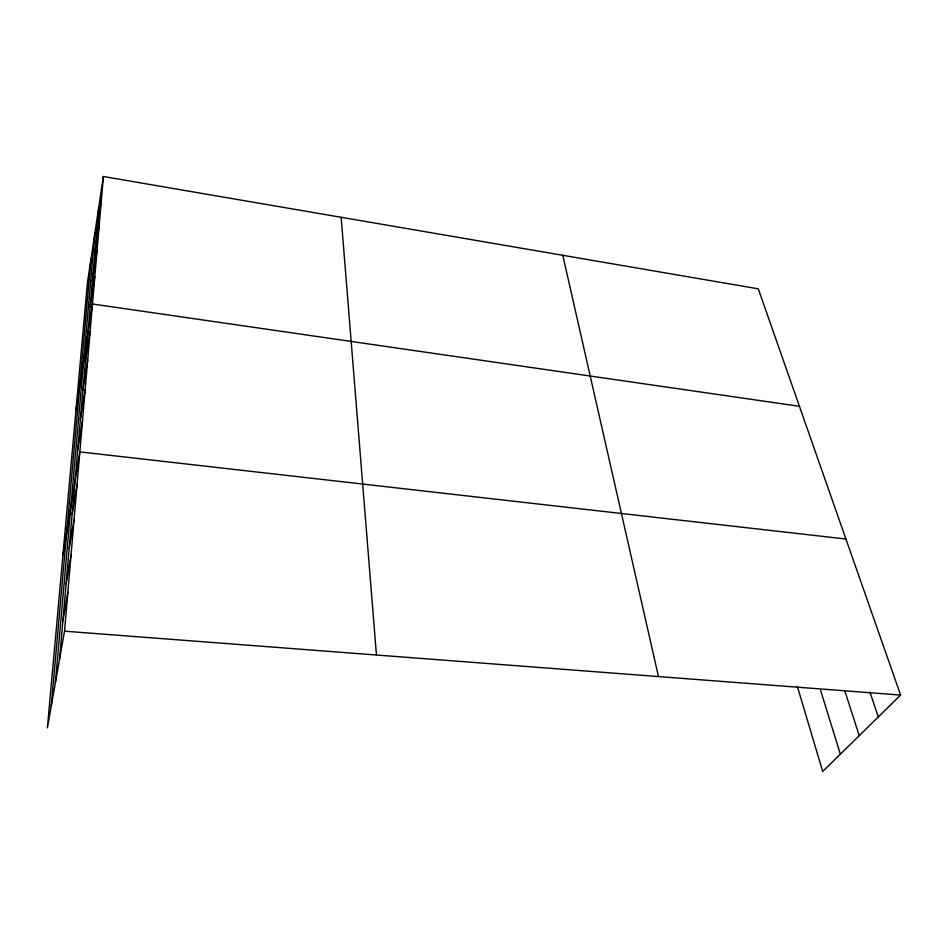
<?xml version="1.0" encoding="UTF-8"?>
<svg xmlns="http://www.w3.org/2000/svg" width="948" height="948" viewBox="0 0 948 948"><rect width="100%" height="100%" fill="white"/><g stroke="black" fill="none" stroke-linecap="round" stroke-linejoin="round"><path stroke-width="1.42" d="M103.368 176.506L87.394 283.037L47.4 727.839L64.535 631.178L103.368 176.506L758.282 288.832L900.6 695.074L822.71 771.494L797.339 686.411M55.375 682.88L94.918 232.888M59.57 659.168L98.817 206.865M51.239 706.201L91.032 258.768M96.743 230.672L101.329 200.289M94.61 255.273L99.232 224.877M92.406 280.715L97.063 250.343M90.119 307.034L94.812 276.697M76.006 409.773L92.477 304L799.437 406.301M85.379 361.674L90.131 331.468M82.926 390.043L87.702 359.932M80.379 419.419L85.178 389.45M77.736 449.897L82.559 420.083M62.959 554.793L79.845 451.888L845.924 539.021M72.143 514.314L77.025 484.938M69.18 548.418L74.086 519.303M66.111 583.861L71.041 555.078M62.912 620.75L67.853 592.334M64.535 631.178L900.6 695.074M870.003 692.194L878.298 716.961M844.715 690.547L859.244 735.648M820.613 690.417L840.355 754.181M562.792 255.296L658.469 676.576M341.161 217.282L376.451 655.021"/></g></svg>
